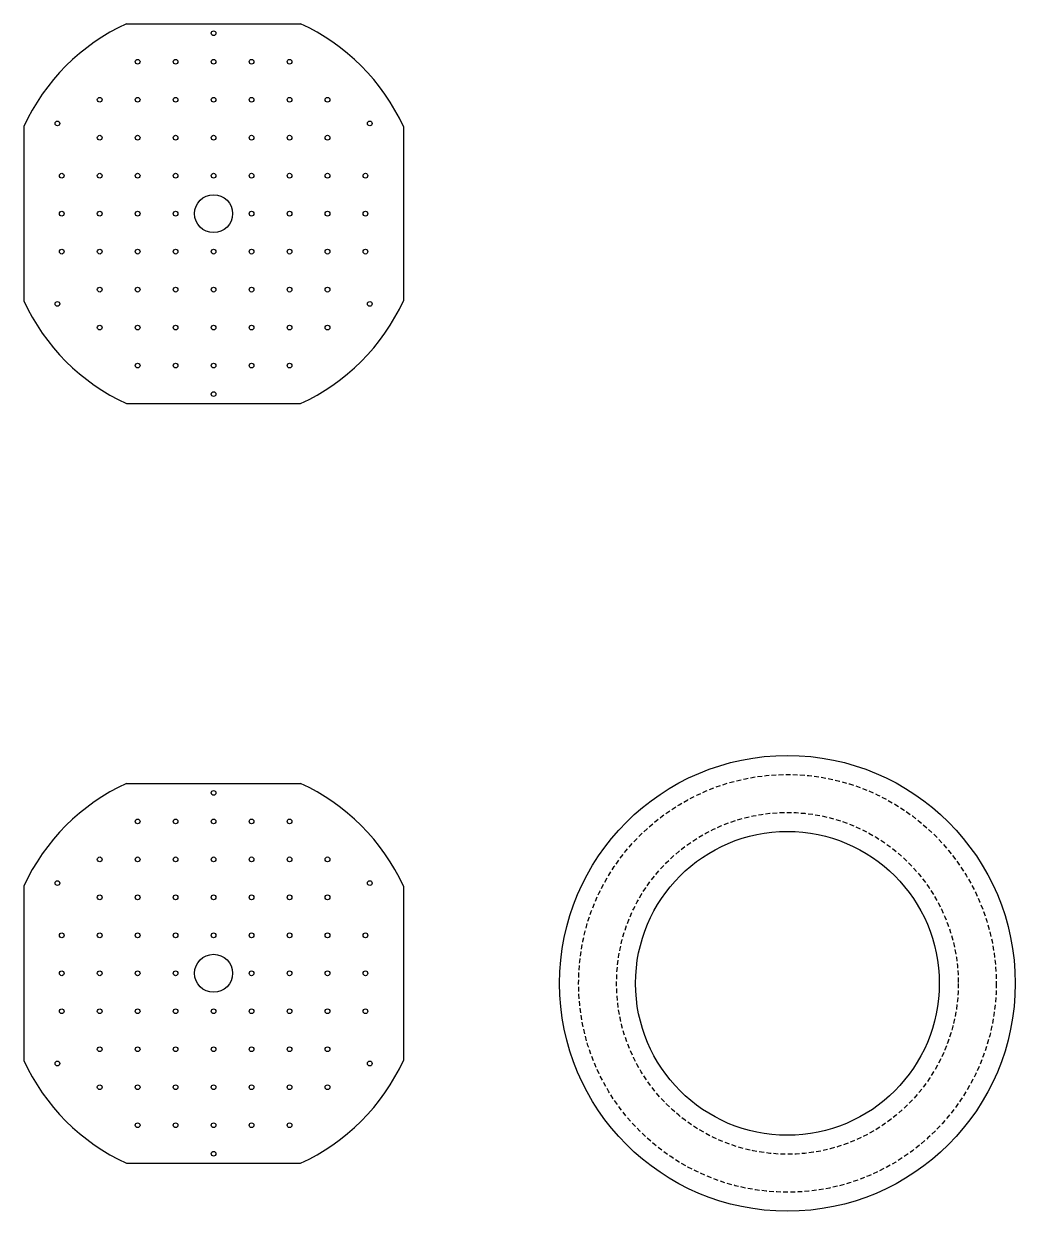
# Model space of a CAD drawing. Header units: inches. Extents: x -164 to 250, y -285 to 80.
# Drawn here: x 197.4 to 249.6, y -23.7 to 38.8 of the extents above; entities that cross this region are included whole.
import ezdxf

# ---------------------------------------------------------------- set-up
doc = ezdxf.new("R2010")
doc.units = ezdxf.units.IN
doc.header["$MEASUREMENT"] = 0
doc.linetypes.add('DASHED2', pattern=[0.375, 0.25, -0.125])

msp = doc.modelspace()

# ---------------------------------------------------------------- linework, layer by layer
at = {"color": 2}
for p, q in [((202.81811, 38.81289), (211.98326, 38.81289)), ((197.40068, 33.39547), (197.40068, 24.23032)), ((217.40068, 33.39547), (217.40068, 24.23032)), ((202.81811, 18.81289), (211.98326, 18.81289)), ((202.81811, -1.18711), (211.98326, -1.18711)), ((197.40068, -6.60453), (197.40068, -15.76968)), ((217.40068, -6.60453), (217.40068, -15.76968)), ((202.81811, -21.18711), (211.98326, -21.18711))]:
    msp.add_line(p, q, dxfattribs=at)
for centre, radius in [((207.40068, 38.31289), 0.125), ((203.40068, 36.81289), 0.125), ((205.40068, 36.81289), 0.125), ((207.40068, 36.81289), 0.125), ((209.40068, 36.81289), 0.125), ((211.40068, 36.81289), 0.125), ((201.40068, 34.81289), 0.125), ((203.40068, 34.81289), 0.125), ((205.40068, 34.81289), 0.125), ((207.40068, 34.81289), 0.125), ((209.40068, 34.81289), 0.125), ((211.40068, 34.81289), 0.125), ((213.40068, 34.81289), 0.125), ((199.17344, 33.56289), 0.125), ((215.62792, 33.56289), 0.125), ((201.40068, 32.81289), 0.125), ((203.40068, 32.81289), 0.125), ((205.40068, 32.81289), 0.125), ((207.40068, 32.81289), 0.125), ((209.40068, 32.81289), 0.125), ((211.40068, 32.81289), 0.125), ((213.40068, 32.81289), 0.125), ((199.40068, 30.81289), 0.125), ((201.40068, 30.81289), 0.125), ((203.40068, 30.81289), 0.125), ((205.40068, 30.81289), 0.125), ((207.40068, 30.81289), 0.125), ((209.40068, 30.81289), 0.125), ((211.40068, 30.81289), 0.125), ((213.40068, 30.81289), 0.125), ((215.40068, 30.81289), 0.125), ((207.40068, 28.81289), 1), ((199.40068, 28.81289), 0.125), ((201.40068, 28.81289), 0.125), ((203.40068, 28.81289), 0.125), ((205.40068, 28.81289), 0.125), ((209.40068, 28.81289), 0.125), ((211.40068, 28.81289), 0.125), ((213.40068, 28.81289), 0.125), ((215.40068, 28.81289), 0.125), ((199.40068, 26.81289), 0.125), ((201.40068, 26.81289), 0.125), ((203.40068, 26.81289), 0.125), ((205.40068, 26.81289), 0.125), ((207.40068, 26.81289), 0.125), ((209.40068, 26.81289), 0.125), ((211.40068, 26.81289), 0.125), ((213.40068, 26.81289), 0.125), ((215.40068, 26.81289), 0.125), ((201.40068, 24.81289), 0.125), ((203.40068, 24.81289), 0.125), ((205.40068, 24.81289), 0.125), ((207.40068, 24.81289), 0.125), ((209.40068, 24.81289), 0.125), ((211.40068, 24.81289), 0.125), ((213.40068, 24.81289), 0.125), ((199.17344, 24.06289), 0.125), ((215.62792, 24.06289), 0.125), ((201.40068, 22.81289), 0.125), ((203.40068, 22.81289), 0.125), ((205.40068, 22.81289), 0.125), ((207.40068, 22.81289), 0.125), ((209.40068, 22.81289), 0.125), ((211.40068, 22.81289), 0.125), ((213.40068, 22.81289), 0.125), ((203.40068, 20.81289), 0.125), ((205.40068, 20.81289), 0.125), ((207.40068, 20.81289), 0.125), ((209.40068, 20.81289), 0.125), ((211.40068, 20.81289), 0.125), ((207.40068, 19.31289), 0.125), ((207.40068, -1.68711), 0.125), ((203.40068, -3.18711), 0.125), ((205.40068, -3.18711), 0.125), ((207.40068, -3.18711), 0.125), ((209.40068, -3.18711), 0.125), ((211.40068, -3.18711), 0.125), ((201.40068, -5.18711), 0.125), ((203.40068, -5.18711), 0.125), ((205.40068, -5.18711), 0.125), ((207.40068, -5.18711), 0.125), ((209.40068, -5.18711), 0.125), ((211.40068, -5.18711), 0.125), ((213.40068, -5.18711), 0.125), ((199.17344, -6.43711), 0.125), ((215.62792, -6.43711), 0.125), ((201.40068, -7.18711), 0.125), ((203.40068, -7.18711), 0.125), ((205.40068, -7.18711), 0.125), ((207.40068, -7.18711), 0.125), ((209.40068, -7.18711), 0.125), ((211.40068, -7.18711), 0.125), ((213.40068, -7.18711), 0.125), ((199.40068, -9.18711), 0.125), ((201.40068, -9.18711), 0.125), ((203.40068, -9.18711), 0.125), ((205.40068, -9.18711), 0.125), ((207.40068, -9.18711), 0.125), ((209.40068, -9.18711), 0.125), ((211.40068, -9.18711), 0.125), ((213.40068, -9.18711), 0.125), ((215.40068, -9.18711), 0.125), ((207.40068, -11.18711), 1), ((199.40068, -11.18711), 0.125), ((201.40068, -11.18711), 0.125), ((203.40068, -11.18711), 0.125), ((205.40068, -11.18711), 0.125), ((209.40068, -11.18711), 0.125), ((211.40068, -11.18711), 0.125), ((213.40068, -11.18711), 0.125), ((215.40068, -11.18711), 0.125), ((199.40068, -13.18711), 0.125), ((201.40068, -13.18711), 0.125), ((203.40068, -13.18711), 0.125), ((205.40068, -13.18711), 0.125), ((207.40068, -13.18711), 0.125), ((209.40068, -13.18711), 0.125), ((211.40068, -13.18711), 0.125), ((213.40068, -13.18711), 0.125), ((215.40068, -13.18711), 0.125), ((201.40068, -15.18711), 0.125), ((203.40068, -15.18711), 0.125), ((205.40068, -15.18711), 0.125), ((207.40068, -15.18711), 0.125), ((209.40068, -15.18711), 0.125), ((211.40068, -15.18711), 0.125), ((213.40068, -15.18711), 0.125), ((199.17344, -15.93711), 0.125), ((215.62792, -15.93711), 0.125), ((201.40068, -17.18711), 0.125), ((203.40068, -17.18711), 0.125), ((205.40068, -17.18711), 0.125), ((207.40068, -17.18711), 0.125), ((209.40068, -17.18711), 0.125), ((211.40068, -17.18711), 0.125), ((213.40068, -17.18711), 0.125), ((203.40068, -19.18711), 0.125), ((205.40068, -19.18711), 0.125), ((207.40068, -19.18711), 0.125), ((209.40068, -19.18711), 0.125), ((211.40068, -19.18711), 0.125), ((207.40068, -20.68711), 0.125)]:
    msp.add_circle(centre, radius, dxfattribs=at)
at = {"color": 6}
for radius in [12, 8]:
    msp.add_circle((237.62664, -11.71619), radius, dxfattribs=at)
at = {"linetype": 'DASHED2'}
for radius in [11, 9]:
    msp.add_circle((237.62664, -11.71619), radius, dxfattribs=at)
at = {"color": 2}
for centre, start, end in [((207.40068, 28.81289), 114.6199773, 155.3800227), ((207.40068, 28.81289), 24.6199773, 65.3800227), ((207.40068, 28.81289), 204.6199773, 245.3800227), ((207.40068, 28.81289), 294.6199773, 335.3800227), ((207.40068, -11.18711), 114.6199773, 155.3800227), ((207.40068, -11.18711), 24.6199773, 65.3800227), ((207.40068, -11.18711), 204.6199773, 245.3800227), ((207.40068, -11.18711), 294.6199773, 335.3800227)]:
    msp.add_arc(centre, 11, start, end, dxfattribs=at)

doc.saveas('drawing.dxf')
